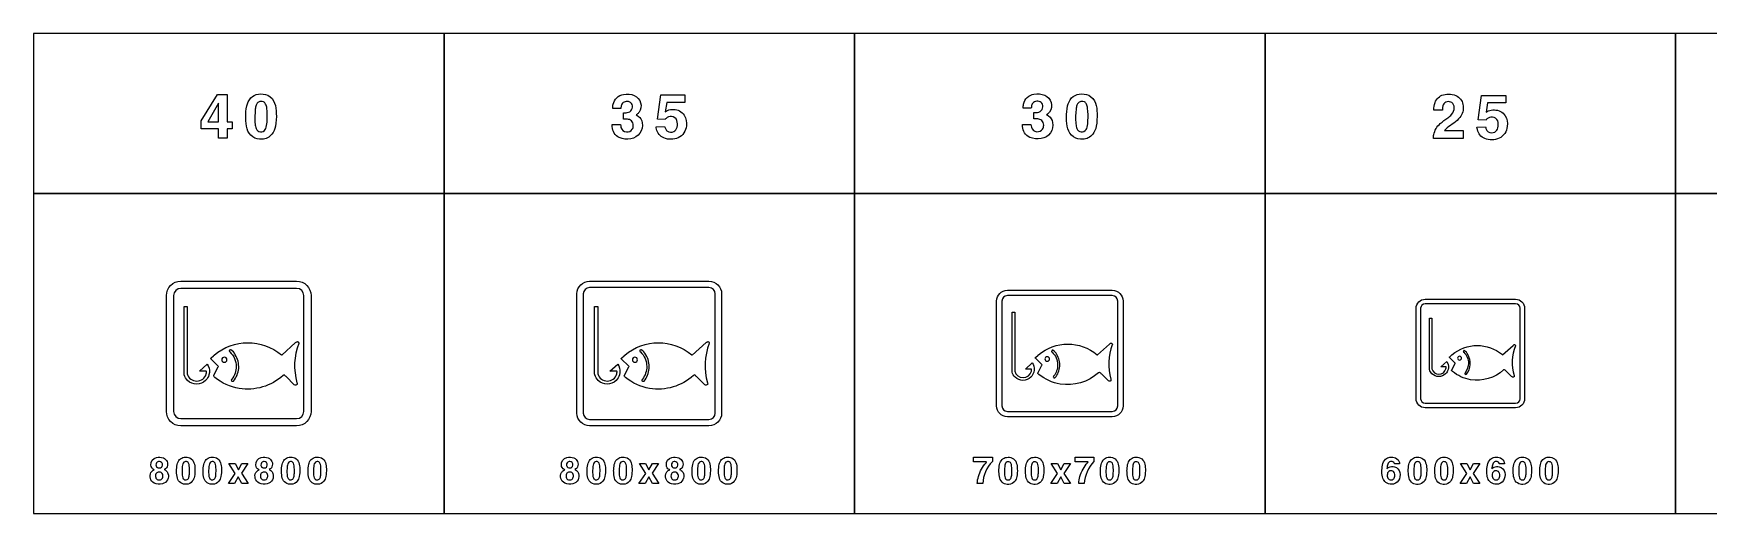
# Model space of a CAD drawing. Extents: x 0 to 18160, y 0 to 2655.
# Drawn here: x 0 to 9262, y 0 to 2655 of the extents above; entities that cross this region are included whole.
import ezdxf

# ---------------------------------------------------------------- set-up
doc = ezdxf.new("R2010")
doc.units = 0
doc.header["$MEASUREMENT"] = 0

msp = doc.modelspace()

# ---------------------------------------------------------------- linework, layer by layer
for points in [[(0, 1770), (2270, 1770), (2270, 2655), (0, 2655)], [(2270, 1770), (4540, 1770), (4540, 2655), (2270, 2655)], [(4540, 1770), (6810, 1770), (6810, 2655), (4540, 2655)], [(6810, 1770), (9080, 1770), (9080, 2655), (6810, 2655)], [(9080, 1770), (11350, 1770), (11350, 2655), (9080, 2655)], [(927.496, 2171.35), (1017.9, 2317.79), (1070.98, 2317.79), (1070.98, 2166.57), (1097.95, 2166.57), (1097.95, 2128.53), (1070.98, 2128.53), (1070.98, 2076.28), (1023.46, 2076.28), (1023.46, 2128.53), (927.496, 2128.53)], [(1023.46, 2269.13), (963.474, 2166.57), (1023.46, 2166.57)], [(0, 0), (2270, 0), (2270, 1770), (0, 1770)], [(2270, 0), (4540, 0), (4540, 1770), (2270, 1770)], [(4540, 0), (6810, 0), (6810, 1770), (4540, 1770)], [(6810, 0), (9080, 0), (9080, 1770), (6810, 1770)], [(9080, 0), (11350, 0), (11350, 1770), (9080, 1770)], [(1115.2, 221.769), (1080.08, 276.319), (1114.84, 276.319), (1133.11, 242.267), (1151.83, 276.319), (1185.98, 276.319), (1150.44, 222.29), (1186.95, 166.272), (1152.4, 166.272), (1132.54, 202.362), (1112.14, 166.272), (1077.99, 166.272)], [(3385.19, 221.769), (3350.07, 276.319), (3384.84, 276.319), (3403.11, 242.267), (3421.83, 276.319), (3455.97, 276.319), (3420.43, 222.29), (3456.95, 166.272), (3422.4, 166.272), (3402.54, 202.362), (3382.14, 166.272), (3347.99, 166.272)], [(5662.41, 221.386), (5627.29, 275.936), (5662.06, 275.936), (5680.33, 241.884), (5699.05, 275.936), (5733.19, 275.936), (5697.65, 221.908), (5734.17, 165.889), (5699.62, 165.889), (5679.76, 201.979), (5659.35, 165.889), (5625.21, 165.889)], [(7925.79, 221.523), (7890.67, 276.072), (7925.43, 276.072), (7943.7, 242.02), (7962.42, 276.072), (7996.57, 276.072), (7961.03, 222.044), (7997.54, 166.025), (7962.99, 166.025), (7943.13, 202.115), (7922.73, 166.025), (7888.58, 166.025)]]:
    msp.add_lwpolyline(points, close=True)
for points in [[(1173.29, 2191.65, -0.0563084), (1179.33, 2254.48, -0.130301), (1201.53, 2298.28, -0.174843), (1243.35, 2319.69, -0.147552), (1296.47, 2313.05, -0.192146), (1333.28, 2269.88, -0.0833996), (1342.52, 2212.85, -0.0545507), (1337.51, 2142.08, -0.116773), (1318.43, 2098, -0.221099), (1263.57, 2070.32, -0.162564), (1212.11, 2082.84, -0.174743), (1180.84, 2128.26, -0.0640867), (1173.37, 2186.95)], [(3199.84, 2150.87), (3246.2, 2150.87, 0.0411845), (3248.26, 2135.66, 0.335066), (3278.75, 2110.39, 0.276505), (3310.74, 2124.92, 0.158203), (3316.31, 2145.65, 0.0878221), (3313.34, 2161.57, 0.217575), (3294.82, 2178.43, 0.0882727), (3273.57, 2181.56), (3262.75, 2181.56), (3262.75, 2216.82, 0.0282129), (3282.34, 2217.42, 0.50028), (3309.32, 2262.91, 0.235001), (3290.79, 2277.96, 0.165496), (3265.12, 2275.67, 0.220849), (3250.9, 2259.12, 0.055705), (3248.02, 2240.92), (3203.2, 2240.92, -0.0488003), (3204.97, 2263.51, -0.30773), (3262.59, 2318.01, -0.146685), (3322.07, 2312.08, -0.469869), (3348.61, 2219.31, -0.0891152), (3336.57, 2207.54), (3332.3, 2204.54, -0.0245333), (3343.48, 2198.14, -0.202429), (3365.75, 2161.45, -0.422325), (3303.08, 2072, -0.154301), (3238.98, 2079.19, -0.287878), (3199.96, 2139.89, -0.0143877)], [(3442.43, 2139.57), (3489.39, 2141.35, 0.0452719), (3495.79, 2125.12, 0.0567733), (3500.53, 2118.25, 0.070207), (3504.95, 2114.77, 0.264984), (3540.97, 2112.87, 0.20748), (3558.38, 2135.98, 0.147389), (3557.24, 2174.01, 0.308532), (3527.86, 2195.42, 0.215743), (3498.08, 2185.19, 0.028781), (3492.71, 2178.95), (3450.09, 2180.96), (3467.91, 2315.64), (3601.95, 2315.64), (3601.95, 2273.77), (3501.51, 2273.77), (3492.55, 2221.76, -0.0211252), (3505.46, 2229.3, -0.121371), (3538.8, 2235.15, -0.244671), (3598.59, 2203.2, -0.173069), (3610.16, 2144.07, -0.256779), (3564.98, 2078.08, -0.199585), (3485.44, 2077.01, -0.245625), (3445.16, 2125.91, -0.0170062)], [(5469.08, 2152.29), (5515.45, 2152.29, 0.0411845), (5517.5, 2137.08, 0.335066), (5547.99, 2111.8, 0.276505), (5579.98, 2126.34, 0.158203), (5585.55, 2147.07, 0.0878221), (5582.59, 2162.99, 0.217575), (5564.07, 2179.85, 0.0882727), (5542.82, 2182.97), (5532, 2182.97), (5532, 2218.24, 0.0282129), (5551.59, 2218.83, 0.50028), (5578.56, 2264.33, 0.235001), (5560.04, 2279.38, 0.165496), (5534.37, 2277.09, 0.220849), (5520.15, 2260.54, 0.055705), (5517.27, 2242.33), (5472.44, 2242.33, -0.0488003), (5474.22, 2264.92, -0.30773), (5531.84, 2319.43, -0.146685), (5591.32, 2313.5, -0.469869), (5617.86, 2220.73, -0.0891152), (5605.81, 2208.96), (5601.55, 2205.96, -0.0245333), (5612.72, 2199.56, -0.202429), (5635, 2162.87, -0.422325), (5572.32, 2073.41, -0.154301), (5508.22, 2080.6, -0.287878), (5469.2, 2141.31, -0.0143877)], [(5711.68, 2191.65, -0.0563084), (5717.72, 2254.48, -0.130301), (5739.91, 2298.28, -0.174843), (5781.74, 2319.69, -0.147552), (5834.86, 2313.05, -0.192146), (5871.67, 2269.88, -0.0833996), (5880.91, 2212.85, -0.0545507), (5875.89, 2142.08, -0.116773), (5856.82, 2098, -0.221099), (5801.96, 2070.32, -0.162564), (5750.5, 2082.84, -0.174743), (5719.22, 2128.26, -0.0640867), (5711.76, 2186.95)], [(7741.06, 2074.79, -0.0640343), (7742.32, 2095.72, -0.161687), (7778.14, 2156.27, -0.0283718), (7819.97, 2188.65, 0.0545111), (7840.86, 2206.58, 0.192461), (7855.83, 2246.12, 0.234238), (7842.24, 2272.5, 0.196223), (7816.93, 2277.28, 0.252425), (7795.01, 2260.1, 0.0856617), (7790.86, 2243.08, 0.0202329), (7790.15, 2231.39), (7743.51, 2231.39, -0.0983795), (7749.55, 2272.7, -0.245047), (7795.72, 2315.83, -0.207102), (7872.69, 2307.49, -0.233443), (7905.15, 2255.16, -0.20961), (7886.99, 2190.98, -0.0785124), (7853.06, 2159.51, 0.0107372), (7817.24, 2133.72, 0.0665092), (7801.37, 2117.68), (7905.86, 2117.68), (7905.86, 2074.79)], [(1224.67, 2161.12, 0.0124589), (1225.19, 2154.8, 0.0668192), (1230.8, 2129.4, 0.615362), (1281.7, 2123.79, 0.0726881), (1287.15, 2136.83, 0.0588562), (1291.85, 2174.11, 0.0389037), (1290.23, 2241.09, 0.084671), (1283.64, 2264.43, 0.156013), (1272.18, 2276.6, 0.143208), (1256.47, 2279.56, 0.172584), (1240.71, 2273.36, 0.132565), (1230.76, 2257.8, 0.0498315), (1226.21, 2236.08, 0.0368731)], [(5763.06, 2161.12, 0.0124589), (5763.57, 2154.8, 0.0668192), (5769.18, 2129.4, 0.615362), (5820.09, 2123.79, 0.0726881), (5825.54, 2136.83, 0.0588562), (5830.24, 2174.11, 0.0389037), (5828.62, 2241.09, 0.084671), (5822.02, 2264.43, 0.156013), (5810.57, 2276.6, 0.143208), (5794.85, 2279.56, 0.172584), (5779.09, 2273.36, 0.132565), (5769.14, 2257.8, 0.0498315), (5764.6, 2236.08, 0.0368731)], [(7981.21, 2136.73), (8028.17, 2138.5, 0.0452719), (8034.56, 2122.27, 0.0567733), (8039.3, 2115.4, 0.070207), (8043.73, 2111.92, 0.264984), (8079.74, 2110.03, 0.20748), (8097.16, 2133.13, 0.147389), (8096.02, 2171.17, 0.308532), (8066.63, 2192.57, 0.215743), (8036.85, 2182.34, 0.028781), (8031.48, 2176.1), (7988.87, 2178.12), (8006.68, 2312.79), (8140.72, 2312.79), (8140.72, 2270.93), (8040.29, 2270.93), (8031.33, 2218.92, -0.0211252), (8044.24, 2226.46, -0.121371), (8077.57, 2232.3, -0.244671), (8137.37, 2200.35, -0.173069), (8148.94, 2141.23, -0.256779), (8103.76, 2075.23, -0.199585), (8024.22, 2074.17, -0.245625), (7983.93, 2123.06, -0.0170062)], [(814.998, 484.997, -0.414213), (734.998, 564.997), (734.998, 1205, -0.414213), (814.998, 1285), (1455, 1285, -0.414213), (1535, 1205), (1535, 564.997, -0.414213), (1455, 484.997)], [(814.998, 524.997), (1455, 524.997, 0.414213), (1495, 564.997), (1495, 1205, 0.414213), (1455, 1245), (814.998, 1245, 0.414213), (774.998, 1205), (774.998, 564.997, 0.414213)], [(3075, 484.997, -0.414213), (3005, 554.997), (3005, 1215, -0.414213), (3075, 1285), (3735, 1285, -0.414213), (3805, 1215), (3805, 554.997, -0.414213), (3735, 484.997)], [(3075, 519.997), (3735, 519.997, 0.414213), (3770, 554.997), (3770, 1215, 0.414213), (3735, 1250), (3075, 1250, 0.414213), (3040, 1215), (3040, 554.997, 0.414213)], [(5385, 534.997, -0.414213), (5325, 594.997), (5325, 1175, -0.414213), (5385, 1235), (5965, 1235, -0.414213), (6025, 1175), (6025, 594.997, -0.414213), (5965, 534.997)], [(5385, 564.998), (5965, 564.998, 0.414213), (5995, 594.998), (5995, 1175, 0.414213), (5965, 1205), (5385, 1205, 0.414213), (5355, 1175), (5355, 594.998, 0.414213)], [(955.144, 772.667, 0.042456), (956.698, 783.707, 0.469756), (954.001, 787.013), (946.617, 787.02), (917.144, 787.02), (960.617, 825.975), (965.671, 816.607, -0.197536), (970.117, 766.444, -0.12701), (951.84, 735.874, -0.410268), (851.943, 735.649, -0.127407), (833.496, 766.243, -0.0239217), (832.742, 770.792), (832.836, 811.337), (832.836, 1145.49), (849.907, 1145.48), (849.907, 782.252, 0.0546813), (850.47, 772.656, 0.771371)], [(3225.14, 772.667, 0.042456), (3226.7, 783.707, 0.469756), (3224, 787.013), (3216.62, 787.02), (3187.14, 787.02), (3230.62, 825.975), (3235.67, 816.607, -0.197536), (3240.12, 766.444, -0.12701), (3221.84, 735.874, -0.410268), (3121.94, 735.649, -0.127407), (3103.5, 766.243, -0.0239217), (3102.74, 770.792), (3102.84, 811.337), (3102.84, 1145.49), (3119.91, 1145.48), (3119.91, 782.252, 0.0546813), (3120.47, 772.656, 0.771371)], [(5517.63, 786.708, 0.042456), (5518.98, 796.368, 0.469756), (5516.63, 799.261), (5510.16, 799.267), (5484.38, 799.267), (5522.41, 833.353), (5526.84, 825.155, -0.197536), (5530.73, 781.263, -0.12701), (5514.73, 754.515, -0.410268), (5427.32, 754.318, -0.127407), (5411.18, 781.087, -0.0239217), (5410.52, 785.068), (5410.61, 820.544), (5410.61, 1112.93), (5425.54, 1112.92), (5425.54, 795.095, 0.0546813), (5426.04, 786.698, 0.771371)], [(7695, 584.997, -0.414213), (7645, 634.997), (7645, 1135, -0.414213), (7695, 1185), (8195, 1185, -0.414213), (8245, 1135), (8245, 634.997, -0.414213), (8195, 584.997)], [(7695, 609.997), (8195, 609.997, 0.414213), (8220, 634.997), (8220, 1135, 0.414213), (8195, 1160), (7695, 1160, 0.414213), (7670, 1135), (7670, 634.997, 0.414213)], [(7810.11, 800.75, 0.042456), (7811.27, 809.03, 0.469756), (7809.25, 811.509), (7803.71, 811.514), (7781.61, 811.514), (7814.21, 840.731), (7818, 833.704, -0.197536), (7821.34, 796.082, -0.12701), (7807.63, 773.155, -0.410268), (7732.71, 772.986, -0.127407), (7718.87, 795.931, -0.0239217), (7718.31, 799.343), (7718.38, 829.752), (7718.38, 1080.37), (7731.18, 1080.36), (7731.18, 807.938, 0.0546813), (7731.6, 800.741, 0.771371)], [(1456.77, 723.158, -0.0539697), (1457.84, 716.944, -0.123645), (1457.32, 714.325, -0.0640049), (1456.45, 713.223, -0.166497), (1449.8, 709.591, -0.147838), (1446.41, 710.178, -0.09226), (1438.08, 715.734), (1399.97, 753.712, 0.0215198), (1385.93, 766.883, 0.0235821), (1379.78, 763.854, -0.226994), (1136.9, 691.622, -0.13248), (1002.62, 753.124), (1001.07, 754.386, -0.0762784), (996.925, 759.263, -0.17447), (996.599, 761.504, -0.0158976), (997.3, 764.435), (1021.84, 811.964), (1022.83, 813.658), (1021.45, 815.131), (980.113, 855.995, -0.0337635), (980.032, 856.758, -0.122173), (980.452, 857.921, -0.0632316), (983.269, 861.328), (995.536, 872.973, -0.0299663), (998.738, 875.667, 0.0054346), (999.34, 876.127, -0.364775), (1370.87, 877.002), (1372.77, 875.707), (1449.18, 945.055, -0.0913796), (1455.73, 949.734, -0.08282), (1460.44, 950.749, -0.269236), (1463.88, 948.997, -0.0275324), (1466.08, 945.042, -0.0436813), (1466.76, 943.66, -0.201573), (1466.42, 940.491, 0.162138)], [(3726.77, 723.158, -0.0539697), (3727.84, 716.944, -0.123645), (3727.32, 714.325, -0.0640049), (3726.45, 713.223, -0.166497), (3719.8, 709.591, -0.147838), (3716.41, 710.178, -0.09226), (3708.08, 715.734), (3669.96, 753.712, 0.0215198), (3655.93, 766.883, 0.0235821), (3649.78, 763.854, -0.226994), (3406.9, 691.622, -0.13248), (3272.62, 753.124), (3271.07, 754.386, -0.0762784), (3266.92, 759.263, -0.17447), (3266.6, 761.504, -0.0158976), (3267.3, 764.435), (3291.84, 811.964), (3292.83, 813.658), (3291.45, 815.131), (3250.11, 855.995, -0.0337635), (3250.03, 856.758, -0.122173), (3250.45, 857.921, -0.0632316), (3253.27, 861.328), (3265.54, 872.973, -0.0299663), (3268.74, 875.667, 0.0054346), (3269.34, 876.127, -0.364775), (3640.87, 877.002), (3642.77, 875.707), (3719.18, 945.055, -0.0913796), (3725.73, 949.734, -0.08282), (3730.44, 950.749, -0.269236), (3733.88, 948.997, -0.0275324), (3736.08, 945.042, -0.0436813), (3736.76, 943.66, -0.201573), (3736.42, 940.491, 0.162138)], [(5956.55, 743.388, -0.0539697), (5957.48, 737.95, -0.123645), (5957.03, 735.659, -0.0640049), (5956.27, 734.695, -0.166497), (5950.45, 731.517, -0.147838), (5947.48, 732.03, -0.09226), (5940.2, 736.892), (5906.84, 770.122, 0.0215198), (5894.57, 781.648, 0.0235821), (5889.18, 778.997, -0.226994), (5676.66, 715.794, -0.13248), (5559.16, 769.609), (5557.81, 770.712, -0.0762784), (5554.18, 774.98, -0.17447), (5553.9, 776.941, -0.0158976), (5554.51, 779.505), (5575.99, 821.093), (5576.85, 822.575), (5575.64, 823.864), (5539.47, 859.62, -0.0337635), (5539.4, 860.288, -0.122173), (5539.77, 861.306, -0.0632316), (5542.23, 864.286), (5552.97, 874.476, -0.0299663), (5555.77, 876.833, 0.0054346), (5556.3, 877.236, -0.364775), (5881.39, 878.001), (5883.05, 876.868), (5949.91, 937.548, -0.0913796), (5955.64, 941.642, -0.08282), (5959.76, 942.53, -0.269236), (5962.77, 940.997, -0.0275324), (5964.69, 937.536, -0.0436813), (5965.29, 936.327, -0.201573), (5964.99, 933.554, 0.162138)], [(8186.33, 763.618, -0.0539697), (8187.13, 758.957, -0.123645), (8186.74, 756.993, -0.0640049), (8186.09, 756.166, -0.166497), (8181.1, 753.443, -0.147838), (8178.56, 753.883, -0.09226), (8172.31, 758.05), (8143.72, 786.533, 0.0215198), (8133.2, 796.412, 0.0235821), (8128.59, 794.14, -0.226994), (7946.42, 739.966, -0.13248), (7845.71, 786.093), (7844.55, 787.039, -0.0762784), (7841.44, 790.696, -0.17447), (7841.2, 792.377, -0.0158976), (7841.72, 794.575), (7860.13, 830.222), (7860.87, 831.493), (7859.84, 832.598), (7828.83, 863.246, -0.0337635), (7828.77, 863.818, -0.122173), (7829.09, 864.69, -0.0632316), (7831.2, 867.245), (7840.4, 875.979, -0.0299663), (7842.8, 878, 0.0054346), (7843.25, 878.344, -0.364775), (8121.9, 879.001), (8123.33, 878.03), (8180.64, 930.041, -0.0913796), (8185.55, 933.55, -0.08282), (8189.08, 934.312, -0.269236), (8191.66, 932.997, -0.0275324), (8193.31, 930.031, -0.0436813), (8193.82, 928.995, -0.201573), (8193.56, 926.617, 0.162138)], [(1041.14, 850.533, 1), (1069.73, 850.533, 1)], [(1134.54, 803.004, 0.153184), (1115.83, 877.906, 0.1447), (1090.75, 905.89, 0.189153), (1087.18, 906.078, 0.353111), (1082.43, 898.051, 0.15213), (1084.15, 895.386, -0.0049487), (1085.79, 894.04, -0.207848), (1120.95, 812.85, -0.160804), (1097.09, 742.848), (1095.69, 740.95, 0.0591121), (1094.3, 738.607, 0.221192), (1094.14, 734.593, 0.360452), (1102.03, 731.328, 0.00516027), (1105.85, 732.546, 0.145423), (1134.52, 802.437)], [(3311.14, 850.533, 1), (3339.73, 850.533, 1)], [(3404.54, 803.004, 0.153184), (3385.83, 877.906, 0.1447), (3360.75, 905.89, 0.189153), (3357.18, 906.078, 0.353111), (3352.43, 898.051, 0.15213), (3354.15, 895.386, -0.0049487), (3355.79, 894.04, -0.207848), (3390.95, 812.85, -0.160804), (3367.09, 742.848), (3365.69, 740.95, 0.0591121), (3364.3, 738.607, 0.221192), (3364.14, 734.593, 0.360452), (3372.03, 731.328, 0.00516027), (3375.85, 732.546, 0.145423), (3404.52, 802.437)], [(5592.87, 854.841, 1), (5617.89, 854.841, 1)], [(5674.6, 813.253, 0.153184), (5658.23, 878.792, 0.1447), (5636.28, 903.279, 0.189153), (5633.16, 903.443, 0.353111), (5629, 896.419, 0.15213), (5630.51, 894.087, -0.0049487), (5631.94, 892.909, -0.207848), (5662.71, 821.868, -0.160804), (5641.83, 760.616), (5640.6, 758.956, 0.0591121), (5639.38, 756.905, 0.221192), (5639.25, 753.394, 0.360452), (5646.15, 750.536, 0.00516027), (5649.5, 751.603, 0.145423)], [(7874.6, 859.149, 1), (7896.05, 859.149, 1)], [(7944.66, 823.502, 0.153184), (7930.62, 879.679, 0.1447), (7911.81, 900.667, 0.189153), (7909.14, 900.808, 0.353111), (7905.57, 894.788, 0.15213), (7906.86, 892.789, -0.0049487), (7908.09, 891.779, -0.207848), (7934.46, 830.887, -0.160804), (7916.57, 778.385), (7915.52, 776.962, 0.0591121), (7914.47, 775.204, 0.221192), (7914.36, 772.194, 0.360452), (7920.27, 769.745, 0.00516027), (7923.14, 770.659, 0.145423)], [(667.968, 242.323, -0.0382282), (664.485, 243.627, -0.270406), (649.106, 267.703, -0.377372), (679.437, 309.622, -0.15371), (717.921, 307.513, -0.416366), (738.324, 258.058, -0.173733), (723.774, 243.674), (722.328, 242.987, -0.0479914), (731.997, 238.034, -0.173856), (743.608, 221.873, -0.440125), (712.542, 164.243, -0.184), (667.115, 168.106, -0.410286), (649.627, 226.897, -0.151435), (664.035, 240.357)], [(677.305, 267.821, 0.0587981), (678.182, 263.887, 0.18403), (685.267, 254.717, 0.217144), (702.684, 253.485, 0.192437), (710.883, 260.57, 0.157808), (712.542, 273.982, 0.166677), (707.968, 282.821, 0.173614), (695.954, 287.323, 0.2359), (681.001, 280.902, 0.184791)], [(791.138, 234.257, -0.0563084), (794.763, 271.959, -0.130301), (808.081, 298.238, -0.174843), (833.176, 311.082, -0.147552), (865.048, 307.101, -0.192146), (887.133, 281.2, -0.0833996), (892.678, 246.982, -0.0545507), (889.668, 204.518, -0.116773), (878.223, 178.073, -0.221099), (845.308, 161.461, -0.162564), (814.432, 168.973, -0.174743), (795.664, 196.224, -0.0640867), (791.185, 231.437)], [(821.967, 215.94, 0.0124589), (822.275, 212.148, 0.0668192), (825.64, 196.911, 0.615362), (856.185, 193.547, 0.0726881), (859.455, 201.366, 0.0588562), (862.275, 223.736, 0.0389037), (861.304, 263.926, 0.084671), (857.346, 277.93, 0.156013), (850.474, 285.229, 0.143208), (841.043, 287.006, 0.172584), (831.588, 283.286, 0.132565), (825.616, 273.949, 0.0498315), (822.891, 260.916, 0.0368731)], [(937.884, 234.248, -0.0563084), (941.51, 271.95, -0.130301), (954.827, 298.229, -0.174843), (979.922, 311.073, -0.147552), (1011.79, 307.092, -0.192146), (1033.88, 281.192, -0.0833996), (1039.42, 246.974, -0.0545507), (1036.41, 204.509, -0.116773), (1024.97, 178.064, -0.221099), (992.054, 161.452, -0.162564), (961.178, 168.964, -0.174743), (942.41, 196.215, -0.0640867), (937.931, 231.428)], [(968.713, 215.931, 0.0124589), (969.021, 212.139, 0.0668192), (972.386, 196.902, 0.615362), (1002.93, 193.538, 0.0726881), (1006.2, 201.357, 0.0588562), (1009.02, 223.727, 0.0389037), (1008.05, 263.917, 0.084671), (1004.09, 277.921, 0.156013), (997.22, 285.22, 0.143208), (987.789, 286.997, 0.172584), (978.334, 283.277, 0.132565), (972.363, 273.94, 0.0498315), (969.637, 260.907, 0.0368731)], [(1248.01, 242.296, -0.0382282), (1244.53, 243.599, -0.270406), (1229.15, 267.675, -0.377372), (1259.48, 309.594, -0.15371), (1297.96, 307.485, -0.416366), (1318.36, 258.03, -0.173733), (1303.82, 243.646), (1302.37, 242.959, -0.0479914), (1312.04, 238.007, -0.173856), (1323.65, 221.845, -0.440125), (1292.58, 164.215, -0.184), (1247.16, 168.078, -0.410286), (1229.67, 226.869, -0.151435), (1244.08, 240.329)], [(1257.35, 267.793, 0.0587981), (1258.22, 263.86, 0.18403), (1265.31, 254.689, 0.217144), (1282.73, 253.457, 0.192437), (1290.92, 260.542, 0.157808), (1292.58, 273.954, 0.166677), (1288.01, 282.793, 0.173614), (1276, 287.296, 0.2359), (1261.04, 280.874, 0.184791)], [(1371.18, 234.284, -0.0563084), (1374.8, 271.986, -0.130301), (1388.12, 298.265, -0.174843), (1413.22, 311.109, -0.147552), (1445.09, 307.128, -0.192146), (1467.17, 281.227, -0.0833996), (1472.72, 247.01, -0.0545507), (1469.71, 204.545, -0.116773), (1458.26, 178.1, -0.221099), (1425.35, 161.488, -0.162564), (1394.47, 169, -0.174743), (1375.71, 196.251, -0.0640867), (1371.23, 231.464)], [(1402.01, 215.967, 0.0124589), (1402.32, 212.175, 0.0668192), (1405.68, 196.938, 0.615362), (1436.23, 193.574, 0.0726881), (1439.5, 201.393, 0.0588562), (1442.32, 223.763, 0.0389037), (1441.34, 263.953, 0.084671), (1437.39, 277.957, 0.156013), (1430.52, 285.256, 0.143208), (1421.08, 287.033, 0.172584), (1411.63, 283.313, 0.132565), (1405.66, 273.976, 0.0498315), (1402.93, 260.943, 0.0368731)], [(1517.93, 234.312, -0.0563084), (1521.55, 272.013, -0.130301), (1534.87, 298.293, -0.174843), (1559.96, 311.136, -0.147552), (1591.84, 307.155, -0.192146), (1613.92, 281.255, -0.0833996), (1619.47, 247.037, -0.0545507), (1616.46, 204.572, -0.116773), (1605.01, 178.127, -0.221099), (1572.1, 161.516, -0.162564), (1541.22, 169.027, -0.174743), (1522.45, 196.279, -0.0640867), (1517.97, 231.492)], [(1548.75, 215.994, 0.0124589), (1549.06, 212.203, 0.0668192), (1552.43, 196.966, 0.615362), (1582.97, 193.601, 0.0726881), (1586.24, 201.421, 0.0588562), (1589.06, 223.79, 0.0389037), (1588.09, 263.98, 0.084671), (1584.13, 277.985, 0.156013), (1577.26, 285.283, 0.143208), (1567.83, 287.06, 0.172584), (1558.38, 283.34, 0.132565), (1552.4, 274.004, 0.0498315), (1549.68, 260.97, 0.0368731)], [(2937.96, 242.323, -0.0382282), (2934.48, 243.627, -0.270406), (2919.1, 267.703, -0.377372), (2949.43, 309.622, -0.15371), (2987.91, 307.513, -0.416366), (3008.32, 258.058, -0.173733), (2993.77, 243.674), (2992.32, 242.987, -0.0479914), (3001.99, 238.034, -0.173856), (3013.6, 221.873, -0.440125), (2982.54, 164.243, -0.184), (2937.11, 168.105, -0.410286), (2919.62, 226.897, -0.151435), (2934.03, 240.357)], [(2947.3, 267.821, 0.0587981), (2948.18, 263.887, 0.18403), (2955.26, 254.717, 0.217144), (2972.68, 253.485, 0.192437), (2980.88, 260.57, 0.157808), (2982.54, 273.982, 0.166677), (2977.96, 282.821, 0.173614), (2965.95, 287.323, 0.2359), (2951, 280.902, 0.184791)], [(3061.13, 234.257, -0.0563084), (3064.76, 271.959, -0.130301), (3078.07, 298.238, -0.174843), (3103.17, 311.082, -0.147552), (3135.04, 307.101, -0.192146), (3157.13, 281.201, -0.0833996), (3162.67, 246.983, -0.0545507), (3159.66, 204.518, -0.116773), (3148.22, 178.073, -0.221099), (3115.3, 161.461, -0.162564), (3084.43, 168.973, -0.174743), (3065.66, 196.224, -0.0640867), (3061.18, 231.438)], [(3091.96, 215.94, 0.0124589), (3092.27, 212.148, 0.0668192), (3095.63, 196.911, 0.615362), (3126.18, 193.547, 0.0726881), (3129.45, 201.366, 0.0588562), (3132.27, 223.736, 0.0389037), (3131.3, 263.926, 0.084671), (3127.34, 277.93, 0.156013), (3120.47, 285.229, 0.143208), (3111.04, 287.006, 0.172584), (3101.58, 283.286, 0.132565), (3095.61, 273.949, 0.0498315), (3092.89, 260.916, 0.0368731)], [(3207.88, 234.248, -0.0563084), (3211.5, 271.95, -0.130301), (3224.82, 298.23, -0.174843), (3249.92, 311.073, -0.147552), (3281.79, 307.092, -0.192146), (3303.87, 281.192, -0.0833996), (3309.42, 246.974, -0.0545507), (3306.41, 204.509, -0.116773), (3294.96, 178.064, -0.221099), (3262.05, 161.452, -0.162564), (3231.17, 168.964, -0.174743), (3212.4, 196.215, -0.0640867), (3207.93, 231.429)], [(3238.71, 215.931, 0.0124589), (3239.02, 212.139, 0.0668192), (3242.38, 196.902, 0.615362), (3272.93, 193.538, 0.0726881), (3276.2, 201.357, 0.0588562), (3279.02, 223.727, 0.0389037), (3278.04, 263.917, 0.084671), (3274.09, 277.921, 0.156013), (3267.21, 285.22, 0.143208), (3257.78, 286.997, 0.172584), (3248.33, 283.277, 0.132565), (3242.36, 273.94, 0.0498315), (3239.63, 260.907, 0.0368731)], [(3518, 242.296, -0.0382282), (3514.52, 243.599, -0.270406), (3499.14, 267.675, -0.377372), (3529.47, 309.594, -0.15371), (3567.96, 307.485, -0.416366), (3588.36, 258.03, -0.173733), (3573.81, 243.646), (3572.36, 242.959, -0.0479914), (3582.03, 238.007, -0.173856), (3593.64, 221.845, -0.440125), (3562.58, 164.215, -0.184), (3517.15, 168.078, -0.410286), (3499.66, 226.869, -0.151435), (3514.07, 240.329)], [(3527.34, 267.793, 0.0587981), (3528.22, 263.86, 0.18403), (3535.3, 254.689, 0.217144), (3552.72, 253.457, 0.192437), (3560.92, 260.542, 0.157808), (3562.58, 273.955, 0.166677), (3558, 282.793, 0.173614), (3545.99, 287.296, 0.2359), (3531.04, 280.874, 0.184791)], [(3641.17, 234.284, -0.0563084), (3644.8, 271.986, -0.130301), (3658.12, 298.265, -0.174843), (3683.21, 311.109, -0.147552), (3715.08, 307.128, -0.192146), (3737.17, 281.228, -0.0833996), (3742.71, 247.01, -0.0545507), (3739.7, 204.545, -0.116773), (3728.26, 178.1, -0.221099), (3695.34, 161.488, -0.162564), (3664.47, 169, -0.174743), (3645.7, 196.251, -0.0640867), (3641.22, 231.464)], [(3672, 215.967, 0.0124589), (3672.31, 212.175, 0.0668192), (3675.68, 196.938, 0.615362), (3706.22, 193.574, 0.0726881), (3709.49, 201.393, 0.0588562), (3712.31, 223.763, 0.0389037), (3711.34, 263.953, 0.084671), (3707.38, 277.957, 0.156013), (3700.51, 285.256, 0.143208), (3691.08, 287.033, 0.172584), (3681.62, 283.313, 0.132565), (3675.65, 273.976, 0.0498315), (3672.93, 260.943, 0.0368731)], [(3787.92, 234.312, -0.0563084), (3791.54, 272.013, -0.130301), (3804.86, 298.293, -0.174843), (3829.96, 311.136, -0.147552), (3861.83, 307.155, -0.192146), (3883.91, 281.255, -0.0833996), (3889.46, 247.037, -0.0545507), (3886.45, 204.572, -0.116773), (3875, 178.127, -0.221099), (3842.09, 161.516, -0.162564), (3811.21, 169.027, -0.174743), (3792.45, 196.279, -0.0640867), (3787.97, 231.492)], [(3818.75, 215.994, 0.0124589), (3819.06, 212.203, 0.0668192), (3822.42, 196.966, 0.615362), (3852.97, 193.601, 0.0726881), (3856.24, 201.421, 0.0588562), (3859.06, 223.79, 0.0389037), (3858.09, 263.98, 0.084671), (3854.13, 277.985, 0.156013), (3847.26, 285.283, 0.143208), (3837.82, 287.061, 0.172584), (3828.37, 283.34, 0.132565), (3822.4, 274.004, 0.0498315), (3819.67, 260.97, 0.0368731)], [(5197.97, 311.538), (5301.72, 311.538), (5301.72, 287.746, 0.17337), (5248.52, 165.709), (5218.19, 165.709, -0.0554097), (5224.99, 205.329, -0.10295), (5266.79, 281.111), (5270.2, 285.353), (5197.97, 285.353)], [(5338.35, 233.875, -0.0563084), (5341.98, 271.576, -0.130301), (5355.29, 297.856, -0.174843), (5380.39, 310.699, -0.147552), (5412.26, 306.718, -0.192146), (5434.35, 280.818, -0.0833996), (5439.89, 246.6, -0.0545507), (5436.88, 204.135, -0.116773), (5425.44, 177.69, -0.221099), (5392.52, 161.079, -0.162564), (5361.65, 168.59, -0.174743), (5342.88, 195.842, -0.0640867), (5338.4, 231.055)], [(5369.18, 215.557, 0.0124589), (5369.49, 211.766, 0.0668192), (5372.85, 196.529, 0.615362), (5403.4, 193.164, 0.0726881), (5406.67, 200.984, 0.0588562), (5409.49, 223.353, 0.0389037), (5408.52, 263.543, 0.084671), (5404.56, 277.548, 0.156013), (5397.69, 284.846, 0.143208), (5388.26, 286.624, 0.172584), (5378.8, 282.903, 0.132565), (5372.83, 273.567, 0.0498315), (5370.1, 260.533, 0.0368731)], [(5485.1, 233.866, -0.0563084), (5488.72, 271.567, -0.130301), (5502.04, 297.847, -0.174843), (5527.14, 310.69, -0.147552), (5559.01, 306.709, -0.192146), (5581.09, 280.809, -0.0833996), (5586.64, 246.591, -0.0545507), (5583.63, 204.126, -0.116773), (5572.18, 177.681, -0.221099), (5539.27, 161.07, -0.162564), (5508.39, 168.581, -0.174743), (5489.62, 195.833, -0.0640867), (5485.14, 231.046)], [(5515.93, 215.548, 0.0124589), (5516.23, 211.757, 0.0668192), (5519.6, 196.52, 0.615362), (5550.14, 193.155, 0.0726881), (5553.41, 200.975, 0.0588562), (5556.23, 223.344, 0.0389037), (5555.26, 263.534, 0.084671), (5551.31, 277.539, 0.156013), (5544.43, 284.837, 0.143208), (5535, 286.615, 0.172584), (5525.55, 282.894, 0.132565), (5519.58, 273.558, 0.0498315), (5516.85, 260.524, 0.0368731)], [(5759.16, 311.51), (5862.9, 311.51), (5862.9, 287.719, 0.17337), (5809.7, 165.681), (5779.37, 165.681, -0.0554097), (5786.17, 205.302, -0.10295), (5827.97, 281.084), (5831.39, 285.325), (5759.16, 285.325)], [(5899.54, 233.902, -0.0563084), (5903.16, 271.603, -0.130301), (5916.48, 297.883, -0.174843), (5941.57, 310.726, -0.147552), (5973.45, 306.745, -0.192146), (5995.53, 280.845, -0.0833996), (6001.08, 246.627, -0.0545507), (5998.07, 204.162, -0.116773), (5986.62, 177.717, -0.221099), (5953.71, 161.106, -0.162564), (5922.83, 168.617, -0.174743), (5904.06, 195.869, -0.0640867), (5899.58, 231.082)], [(5930.36, 215.584, 0.0124589), (5930.67, 211.793, 0.0668192), (5934.04, 196.556, 0.615362), (5964.58, 193.191, 0.0726881), (5967.85, 201.011, 0.0588562), (5970.67, 223.38, 0.0389037), (5969.7, 263.57, 0.084671), (5965.74, 277.575, 0.156013), (5958.87, 284.873, 0.143208), (5949.44, 286.65, 0.172584), (5939.99, 282.93, 0.132565), (5934.01, 273.594, 0.0498315), (5931.29, 260.56, 0.0368731)], [(6046.28, 233.929, -0.0563084), (6049.91, 271.63, -0.130301), (6063.22, 297.91, -0.174843), (6088.32, 310.754, -0.147552), (6120.19, 306.773, -0.192146), (6142.28, 280.872, -0.0833996), (6147.82, 246.654, -0.0545507), (6144.81, 204.19, -0.116773), (6133.37, 177.744, -0.221099), (6100.45, 161.133, -0.162564), (6069.58, 168.645, -0.174743), (6050.81, 195.896, -0.0640867), (6046.33, 231.109)], [(6077.11, 215.612, 0.0124589), (6077.42, 211.82, 0.0668192), (6080.78, 196.583, 0.615362), (6111.33, 193.218, 0.0726881), (6114.6, 201.038, 0.0588562), (6117.42, 223.408, 0.0389037), (6116.45, 263.597, 0.084671), (6112.49, 277.602, 0.156013), (6105.62, 284.901, 0.143208), (6096.19, 286.678, 0.172584), (6086.73, 282.957, 0.132565), (6080.76, 273.621, 0.0498315), (6078.04, 260.588, 0.0368731)], [(7553.86, 273.902), (7525.61, 273.902, 0.0333099), (7523.62, 279.233, 0.308433), (7507.89, 287.93, 0.256298), (7491.16, 277.717, 0.0718547), (7486.8, 266.674, 0.0422837), (7483.79, 247.859, -0.0343264), (7495.07, 255.821, -0.198215), (7524.83, 258.546, -0.294049), (7555.09, 226.603, -0.195966), (7547.53, 181.769, -0.251599), (7509.24, 161.911, -0.162734), (7477.67, 171.224, -0.142524), (7461.25, 194.636, -0.0867955), (7455.85, 229.162, -0.0561633), (7459.19, 267.835, -0.143087), (7476.02, 299.778, -0.165016), (7500.4, 311.366, -0.137094), (7531.63, 307.598, -0.238813), (7552.18, 282.1, -0.0169871)], [(7601.73, 234.02, -0.0563084), (7605.35, 271.722, -0.130301), (7618.67, 298.001, -0.174843), (7643.77, 310.845, -0.147552), (7675.64, 306.864, -0.192146), (7697.72, 280.963, -0.0833996), (7703.27, 246.745, -0.0545507), (7700.26, 204.281, -0.116773), (7688.81, 177.835, -0.221099), (7655.9, 161.224, -0.162564), (7625.02, 168.736, -0.174743), (7606.25, 195.987, -0.0640867), (7601.78, 231.2)], [(7632.56, 215.703, 0.0124589), (7632.86, 211.911, 0.0668192), (7636.23, 196.674, 0.615362), (7666.78, 193.309, 0.0726881), (7670.05, 201.129, 0.0588562), (7672.86, 223.499, 0.0389037), (7671.89, 263.688, 0.084671), (7667.94, 277.693, 0.156013), (7661.06, 284.992, 0.143208), (7651.63, 286.769, 0.172584), (7642.18, 283.049, 0.132565), (7636.21, 273.712, 0.0498315), (7633.48, 260.679, 0.0368731)], [(7748.47, 234.02, -0.0563084), (7752.1, 271.722, -0.130301), (7765.42, 298.001, -0.174843), (7790.51, 310.845, -0.147552), (7822.38, 306.864, -0.192146), (7844.47, 280.963, -0.0833996), (7850.01, 246.745, -0.0545507), (7847, 204.281, -0.116773), (7835.56, 177.835, -0.221099), (7802.64, 161.224, -0.162564), (7771.77, 168.736, -0.174743), (7753, 195.987, -0.0640867), (7748.52, 231.2)], [(7779.3, 215.703, 0.0124589), (7779.61, 211.911, 0.0668192), (7782.98, 196.674, 0.615362), (7813.52, 193.309, 0.0726881), (7816.79, 201.129, 0.0588562), (7819.61, 223.499, 0.0389037), (7818.64, 263.688, 0.084671), (7814.68, 277.693, 0.156013), (7807.81, 284.992, 0.143208), (7798.38, 286.769, 0.172584), (7788.92, 283.049, 0.132565), (7782.95, 273.712, 0.0498315), (7780.23, 260.679, 0.0368731)], [(8133.77, 273.892), (8105.52, 273.892, 0.0333099), (8103.53, 279.224, 0.308433), (8087.8, 287.921, 0.256298), (8071.07, 277.707, 0.0718547), (8066.71, 266.665, 0.0422837), (8063.7, 247.849, -0.0343264), (8074.98, 255.812, -0.198215), (8104.74, 258.537, -0.294049), (8135, 226.593, -0.195966), (8127.44, 181.759, -0.251599), (8089.15, 161.902, -0.162734), (8057.58, 171.214, -0.142524), (8041.16, 194.627, -0.0867955), (8035.76, 229.153, -0.0561633), (8039.1, 267.826, -0.143087), (8055.93, 299.769, -0.165016), (8080.31, 311.357, -0.137094), (8111.54, 307.589, -0.238813), (8132.09, 282.091, -0.0169871)], [(8181.64, 234.038, -0.0563084), (8185.26, 271.739, -0.130301), (8198.58, 298.019, -0.174843), (8223.68, 310.863, -0.147552), (8255.55, 306.882, -0.192146), (8277.63, 280.981, -0.0833996), (8283.18, 246.763, -0.0545507), (8280.17, 204.299, -0.116773), (8268.72, 177.853, -0.221099), (8235.81, 161.242, -0.162564), (8204.93, 168.754, -0.174743), (8186.16, 196.005, -0.0640867), (8181.69, 231.218)], [(8212.47, 215.72, 0.0124589), (8212.78, 211.929, 0.0668192), (8216.14, 196.692, 0.615362), (8246.69, 193.327, 0.0726881), (8249.96, 201.147, 0.0588562), (8252.78, 223.517, 0.0389037), (8251.8, 263.706, 0.084671), (8247.85, 277.711, 0.156013), (8240.97, 285.01, 0.143208), (8231.54, 286.787, 0.172584), (8222.09, 283.066, 0.132565), (8216.12, 273.73, 0.0498315), (8213.39, 260.697, 0.0368731)], [(8328.38, 234.065, -0.0563084), (8332.01, 271.767, -0.130301), (8345.33, 298.046, -0.174843), (8370.42, 310.89, -0.147552), (8402.29, 306.909, -0.192146), (8424.38, 281.008, -0.0833996), (8429.92, 246.79, -0.0545507), (8426.92, 204.326, -0.116773), (8415.47, 177.881, -0.221099), (8382.55, 161.269, -0.162564), (8351.68, 168.781, -0.174743), (8332.91, 196.032, -0.0640867), (8328.43, 231.245)], [(8359.21, 215.748, 0.0124589), (8359.52, 211.956, 0.0668192), (8362.89, 196.719, 0.615362), (8393.43, 193.354, 0.0726881), (8396.7, 201.174, 0.0588562), (8399.52, 223.544, 0.0389037), (8398.55, 263.734, 0.084671), (8394.59, 277.738, 0.156013), (8387.72, 285.037, 0.143208), (8378.29, 286.814, 0.172584), (8368.84, 283.094, 0.132565), (8362.86, 273.757, 0.0498315), (8360.14, 260.724, 0.0368731)], [(674.84, 207.087, 0.0490068), (675.765, 200.38, 0.121824), (679.864, 191.992, 0.229649), (696.878, 185.641, 0.256774), (712.873, 195.57, 0.178638), (714.674, 215.12, 0.196143), (706.475, 226.186, 0.197496), (689.082, 228.271, 0.222887), (677.163, 219.006, 0.124888)], [(1254.88, 207.059, 0.0490068), (1255.81, 200.353, 0.121824), (1259.91, 191.964, 0.229649), (1276.92, 185.613, 0.256774), (1292.91, 195.542, 0.178638), (1294.72, 215.092, 0.196143), (1286.52, 226.158, 0.197496), (1269.12, 228.244, 0.222887), (1257.2, 218.978, 0.124888)], [(2944.83, 207.087, 0.0490068), (2945.76, 200.38, 0.121824), (2949.86, 191.992, 0.229649), (2966.87, 185.641, 0.256774), (2982.87, 195.57, 0.178638), (2984.67, 215.12, 0.196143), (2976.47, 226.186, 0.197496), (2959.08, 228.271, 0.222887), (2947.16, 219.006, 0.124888)], [(3524.88, 207.059, 0.0490068), (3525.8, 200.353, 0.121824), (3529.9, 191.964, 0.229649), (3546.91, 185.613, 0.256774), (3562.91, 195.542, 0.178638), (3564.71, 215.092, 0.196143), (3556.51, 226.158, 0.197496), (3539.12, 228.244, 0.222887), (3527.2, 218.978, 0.124888)], [(7485.38, 212.101, 0.0641861), (7486.63, 201.84, 0.139351), (7492.27, 191.745, 0.240104), (7510.16, 186.129, 0.267924), (7524.24, 196.248, 0.140614), (7527.13, 216.603, 0.112774), (7523.2, 227.693, 0.271024), (7505.59, 236.271, 0.294594), (7487.58, 224.423, 0.0908659)], [(8065.29, 212.091, 0.0641861), (8066.54, 201.831, 0.139351), (8072.18, 191.736, 0.240104), (8090.07, 186.12, 0.267924), (8104.15, 196.238, 0.140614), (8107.04, 216.594, 0.112774), (8103.11, 227.684, 0.271024), (8085.5, 236.262, 0.294594), (8067.49, 224.413, 0.0908659)]]:
    msp.add_lwpolyline(points, format="xyb", close=True)

doc.saveas('drawing.dxf')
